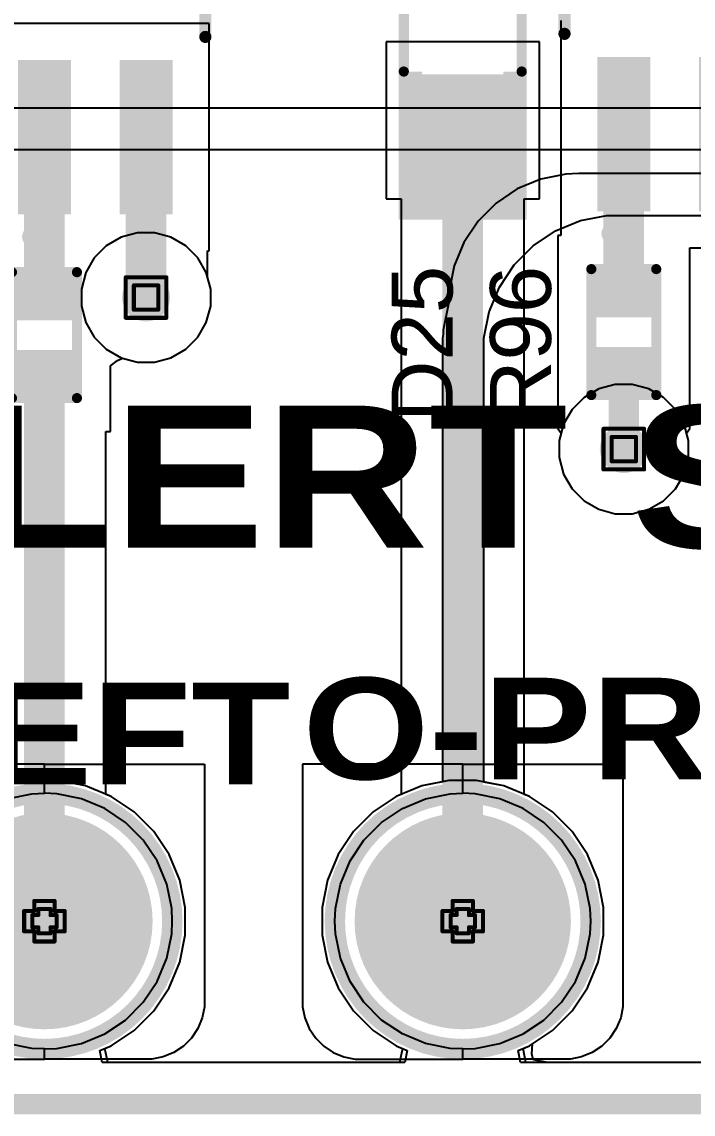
# Model space of a CAD drawing. Header units: inches. Extents: x -5 to 230, y -4 to 159.
# Drawn here: x 17.09 to 25.48, y -3.62 to 10.04 of the extents above; entities that cross this region are included whole.
import ezdxf

# ---------------------------------------------------------------- set-up
doc = ezdxf.new("R2010")
doc.units = ezdxf.units.IN
for name, color, linetype in [('Board Outline', 216, 'Continuous'), ('Bottom Layer', 5, 'Continuous'), ('Bottom Solder', 6, 'Continuous'), ('Drill Drawing', 1, 'Continuous'), ('Layer 1', 16, 'Continuous'), ('Layer 2', 76, 'Continuous'), ('Multi-Layer', 9, 'Continuous'), ('Pad Holes', 156, 'Continuous'), ('Top Layer', 1, 'Continuous'), ('Top Overlay', 2, 'Continuous'), ('Top Paste', 8, 'Continuous'), ('Top Solder', 216, 'Continuous'), ('Via Holes', 16, 'Continuous')]:
    doc.layers.add(name, color=color, linetype=linetype)
doc.styles.add('Arial', font='', dxfattribs={"height": 0.2})
doc.styles.add('Arial Black_Bold', font='', dxfattribs={"height": 0.2})
doc.styles.get('Arial').set_extended_font_data('Arial')
doc.styles.get('Arial Black_Bold').set_extended_font_data('Arial Black', bold=True)

# ---------------------------------------------------------------- blocks, each defined once
blk = doc.blocks.new('0_5___T____P___25')
at = {"layer": 'Bottom Layer'}
h = blk.add_hatch(color=5, dxfattribs=at)
edge = h.paths.add_edge_path()
edge.add_arc((0, 0), 1.25, 0, 360)
at = {"layer": 'Bottom Solder'}
h = blk.add_hatch(color=6, dxfattribs=at)
edge = h.paths.add_edge_path()
edge.add_arc((0, 0), 1.352, 0, 360)
at = {"layer": 'Layer 1'}
h = blk.add_hatch(color=16, dxfattribs=at)
edge = h.paths.add_edge_path()
edge.add_arc((0, 0), 1.25, 0, 360)
at = {"layer": 'Layer 2'}
h = blk.add_hatch(color=76, dxfattribs=at)
edge = h.paths.add_edge_path()
edge.add_arc((0, 0), 1.25, 0, 360)
at = {"layer": 'Multi-Layer'}
h = blk.add_hatch(color=9, dxfattribs=at)
edge = h.paths.add_edge_path()
edge.add_arc((0, 0), 1.25, 0, 360)
at = {"layer": 'Pad Holes'}
h = blk.add_hatch(color=7, dxfattribs=at)
edge = h.paths.add_edge_path()
edge.add_arc((0, 0), 0.75, 0, 360)
at = {"layer": 'Top Layer'}
h = blk.add_hatch(color=1, dxfattribs=at)
edge = h.paths.add_edge_path()
edge.add_arc((0, 0), 1.25, 0, 360)
at = {"layer": 'Top Solder'}
h = blk.add_hatch(color=216, dxfattribs=at)
edge = h.paths.add_edge_path()
edge.add_arc((0, 0), 1.352, 0, 360)
blk = doc.blocks.new('0_5___T____P___34')
at = {"layer": 'Bottom Layer'}
h = blk.add_hatch(color=5, dxfattribs=at)
edge = h.paths.add_edge_path()
edge.add_arc((0, 0), 1.25, 0, 360)
at = {"layer": 'Bottom Solder'}
h = blk.add_hatch(color=6, dxfattribs=at)
edge = h.paths.add_edge_path()
edge.add_arc((0, 0), 1.352, 0, 360)
at = {"layer": 'Layer 1'}
h = blk.add_hatch(color=16, dxfattribs=at)
edge = h.paths.add_edge_path()
edge.add_arc((0, 0), 1.25, 0, 360)
at = {"layer": 'Layer 2'}
h = blk.add_hatch(color=76, dxfattribs=at)
edge = h.paths.add_edge_path()
edge.add_arc((0, 0), 1.25, 0, 360)
at = {"layer": 'Multi-Layer'}
h = blk.add_hatch(color=9, dxfattribs=at)
edge = h.paths.add_edge_path()
edge.add_arc((0, 0), 1.25, 0, 360)
at = {"layer": 'Pad Holes'}
h = blk.add_hatch(color=7, dxfattribs=at)
edge = h.paths.add_edge_path()
edge.add_arc((0, 0), 0.75, 0, 360)
at = {"layer": 'Top Layer'}
h = blk.add_hatch(color=1, dxfattribs=at)
edge = h.paths.add_edge_path()
edge.add_arc((0, 0), 1.25, 0, 360)
at = {"layer": 'Top Solder'}
h = blk.add_hatch(color=216, dxfattribs=at)
edge = h.paths.add_edge_path()
edge.add_arc((0, 0), 1.352, 0, 360)
blk = doc.blocks.new('SOIC_4_175____51')
at = {"layer": 'Top Layer'}
for points in [[(-2.31, 0.915), (-2.31, 0.355), (-4.137, 0.355), (-4.137, 0.915)], [(4.137, 0.915), (4.137, 0.355), (2.31, 0.355), (2.31, 0.915)], [(-2.31, -0.355), (-2.31, -0.915), (-4.137, -0.915), (-4.137, -0.355)], [(4.137, -0.355), (4.137, -0.915), (2.31, -0.915), (2.31, -0.355)]]:
    blk.add_hatch(color=1, dxfattribs=at).paths.add_polyline_path(points)
at = {"layer": 'Top Paste'}
for points in [[(-2.31, 0.915), (-2.31, 0.355), (-4.137, 0.355), (-4.137, 0.915)], [(4.137, 0.915), (4.137, 0.355), (2.31, 0.355), (2.31, 0.915)], [(-2.31, -0.355), (-2.31, -0.915), (-4.137, -0.915), (-4.137, -0.355)], [(4.137, -0.355), (4.137, -0.915), (2.31, -0.915), (2.31, -0.355)]]:
    blk.add_hatch(color=8, dxfattribs=at).paths.add_polyline_path(points)
at = {"layer": 'Top Solder'}
for points in [[(-2.259, 0.966), (-2.259, 0.304), (-4.188, 0.304), (-4.188, 0.966)], [(4.188, 0.966), (4.188, 0.304), (2.259, 0.304), (2.259, 0.966)], [(-2.259, -0.304), (-2.259, -0.966), (-4.188, -0.966), (-4.188, -0.304)], [(4.188, -0.304), (4.188, -0.966), (2.259, -0.966), (2.259, -0.304)]]:
    blk.add_hatch(color=216, dxfattribs=at).paths.add_polyline_path(points)
at = {"layer": 'Top Overlay'}
for points, const_width in [([(-1.971, 1.376), (1.971, 1.376)], 0.152), ([(-4.468, 0.787), (-4.341, 0.66)], 0.254), ([(-4.468, 0.787), (-4.468, 0.533)], 0.254), ([(-4.341, 0.66), (-4.468, 0.533)], 0.254), ([(-1.971, -1.376), (1.971, -1.376)], 0.152)]:
    blk.add_lwpolyline(points, dxfattribs=dict(at, const_width=const_width))
for points, const_width in [([(-2.009, 1.376, 1), (-1.933, 1.376, 1)], 0.0762), ([(1.933, 1.376, 1), (2.009, 1.376, 1)], 0.0762), ([(-4.532, 0.787, 1), (-4.405, 0.787, 1)], 0.127), ([(-4.532, 0.787, 1), (-4.405, 0.787, 1)], 0.127), ([(-4.405, 0.66, 1), (-4.278, 0.66, 1)], 0.127), ([(-4.405, 0.66, 1), (-4.278, 0.66, 1)], 0.127), ([(-4.532, 0.533, 1), (-4.405, 0.533, 1)], 0.127), ([(-4.532, 0.533, 1), (-4.405, 0.533, 1)], 0.127), ([(-2.009, -1.376, 1), (-1.933, -1.376, 1)], 0.0762), ([(1.933, -1.376, 1), (2.009, -1.376, 1)], 0.0762)]:
    blk.add_lwpolyline(points, format="xyb", close=True, dxfattribs=dict(at, const_width=const_width))
blk = doc.blocks.new('SOIC_4_175____66')
at = {"layer": 'Top Layer'}
for points in [[(-2.31, 0.915), (-2.31, 0.355), (-4.137, 0.355), (-4.137, 0.915)], [(4.137, 0.915), (4.137, 0.355), (2.31, 0.355), (2.31, 0.915)], [(-2.31, -0.355), (-2.31, -0.915), (-4.137, -0.915), (-4.137, -0.355)], [(4.137, -0.355), (4.137, -0.915), (2.31, -0.915), (2.31, -0.355)]]:
    blk.add_hatch(color=1, dxfattribs=at).paths.add_polyline_path(points)
at = {"layer": 'Top Paste'}
for points in [[(-2.31, 0.915), (-2.31, 0.355), (-4.137, 0.355), (-4.137, 0.915)], [(4.137, 0.915), (4.137, 0.355), (2.31, 0.355), (2.31, 0.915)], [(-2.31, -0.355), (-2.31, -0.915), (-4.137, -0.915), (-4.137, -0.355)], [(4.137, -0.355), (4.137, -0.915), (2.31, -0.915), (2.31, -0.355)]]:
    blk.add_hatch(color=8, dxfattribs=at).paths.add_polyline_path(points)
at = {"layer": 'Top Solder'}
for points in [[(-2.259, 0.966), (-2.259, 0.304), (-4.188, 0.304), (-4.188, 0.966)], [(4.188, 0.966), (4.188, 0.304), (2.259, 0.304), (2.259, 0.966)], [(-2.259, -0.304), (-2.259, -0.966), (-4.188, -0.966), (-4.188, -0.304)], [(4.188, -0.304), (4.188, -0.966), (2.259, -0.966), (2.259, -0.304)]]:
    blk.add_hatch(color=216, dxfattribs=at).paths.add_polyline_path(points)
at = {"layer": 'Top Overlay'}
for points, const_width in [([(-1.971, 1.376), (1.971, 1.376)], 0.152), ([(-4.468, 0.787), (-4.468, 0.533)], 0.254), ([(-4.468, 0.787), (-4.341, 0.66)], 0.254), ([(-4.341, 0.66), (-4.468, 0.533)], 0.254), ([(-1.971, -1.376), (1.971, -1.376)], 0.152)]:
    blk.add_lwpolyline(points, dxfattribs=dict(at, const_width=const_width))
for points, const_width in [([(-2.009, 1.376, 1), (-1.933, 1.376, 1)], 0.0762), ([(1.933, 1.376, 1), (2.009, 1.376, 1)], 0.0762), ([(-4.532, 0.787, 1), (-4.405, 0.787, 1)], 0.127), ([(-4.532, 0.787, 1), (-4.405, 0.787, 1)], 0.127), ([(-4.405, 0.66, 1), (-4.278, 0.66, 1)], 0.127), ([(-4.405, 0.66, 1), (-4.278, 0.66, 1)], 0.127), ([(-4.532, 0.533, 1), (-4.405, 0.533, 1)], 0.127), ([(-4.532, 0.533, 1), (-4.405, 0.533, 1)], 0.127), ([(-2.009, -1.376, 1), (-1.933, -1.376, 1)], 0.0762), ([(1.933, -1.376, 1), (2.009, -1.376, 1)], 0.0762)]:
    blk.add_lwpolyline(points, format="xyb", close=True, dxfattribs=dict(at, const_width=const_width))
blk = doc.blocks.new('R___0402_84')
at = {"layer": 'Top Layer'}
for points in [[(-0.699, -0.318), (-0.699, 0.318), (-0.241, 0.318), (-0.241, -0.318)], [(0.241, -0.318), (0.241, 0.318), (0.699, 0.318), (0.699, -0.318)]]:
    blk.add_hatch(color=1, dxfattribs=at).paths.add_polyline_path(points)
at = {"layer": 'Top Paste'}
for points in [[(-0.699, -0.318), (-0.699, 0.318), (-0.241, 0.318), (-0.241, -0.318)], [(0.241, -0.318), (0.241, 0.318), (0.699, 0.318), (0.699, -0.318)]]:
    blk.add_hatch(color=8, dxfattribs=at).paths.add_polyline_path(points)
at = {"layer": 'Top Solder'}
for points in [[(-0.754, -0.373), (-0.754, 0.373), (-0.186, 0.373), (-0.186, -0.373)], [(0.186, -0.373), (0.186, 0.373), (0.754, 0.373), (0.754, -0.373)]]:
    blk.add_hatch(color=216, dxfattribs=at).paths.add_polyline_path(points)
at = {"layer": 'Top Overlay'}
for points, const_width in [([(-0.787, 0.406), (0.787, 0.406)], 0.127), ([(-0.787, 0.406), (-0.787, -0.406)], 0.127), ([(0.787, 0.406), (0.787, -0.406)], 0.127), ([(-0.787, -0.406), (0.787, -0.406)], 0.127), ([(-0.813, -0.432), (0.813, -0.432)], 0.00323)]:
    blk.add_lwpolyline(points, dxfattribs=dict(at, const_width=const_width))
for points, const_width in [([(-0.819, 0.406, 1), (-0.756, 0.406, 1)], 0.0635), ([(-0.819, 0.406, 1), (-0.756, 0.406, 1)], 0.0635), ([(0.756, 0.406, 1), (0.819, 0.406, 1)], 0.0635), ([(0.756, 0.406, 1), (0.819, 0.406, 1)], 0.0635), ([(-0.819, -0.406, 1), (-0.756, -0.406, 1)], 0.0635), ([(-0.819, -0.406, 1), (-0.756, -0.406, 1)], 0.0635), ([(0.756, -0.406, 1), (0.819, -0.406, 1)], 0.0635), ([(0.756, -0.406, 1), (0.819, -0.406, 1)], 0.0635), ([(-0.814, -0.432, 1), (-0.812, -0.432, 1)], 0.00161), ([(0.812, -0.432, 1), (0.814, -0.432, 1)], 0.00161)]:
    blk.add_lwpolyline(points, format="xyb", close=True, dxfattribs=dict(at, const_width=const_width))
blk = doc.blocks.new('R___0402_115')
at = {"layer": 'Top Layer'}
for points in [[(-0.699, -0.318), (-0.699, 0.318), (-0.241, 0.318), (-0.241, -0.318)], [(0.241, -0.318), (0.241, 0.318), (0.699, 0.318), (0.699, -0.318)]]:
    blk.add_hatch(color=1, dxfattribs=at).paths.add_polyline_path(points)
at = {"layer": 'Top Paste'}
for points in [[(-0.699, -0.318), (-0.699, 0.318), (-0.241, 0.318), (-0.241, -0.318)], [(0.241, -0.318), (0.241, 0.318), (0.699, 0.318), (0.699, -0.318)]]:
    blk.add_hatch(color=8, dxfattribs=at).paths.add_polyline_path(points)
at = {"layer": 'Top Solder'}
for points in [[(-0.754, -0.373), (-0.754, 0.373), (-0.186, 0.373), (-0.186, -0.373)], [(0.186, -0.373), (0.186, 0.373), (0.754, 0.373), (0.754, -0.373)]]:
    blk.add_hatch(color=216, dxfattribs=at).paths.add_polyline_path(points)
at = {"layer": 'Top Overlay'}
for points, const_width in [([(-0.787, 0.406), (0.787, 0.406)], 0.127), ([(-0.787, 0.406), (-0.787, -0.406)], 0.127), ([(0.787, 0.406), (0.787, -0.406)], 0.127), ([(-0.787, -0.406), (0.787, -0.406)], 0.127), ([(-0.813, -0.432), (0.813, -0.432)], 0.00323)]:
    blk.add_lwpolyline(points, dxfattribs=dict(at, const_width=const_width))
for points, const_width in [([(-0.819, 0.406, 1), (-0.756, 0.406, 1)], 0.0635), ([(-0.819, 0.406, 1), (-0.756, 0.406, 1)], 0.0635), ([(0.756, 0.406, 1), (0.819, 0.406, 1)], 0.0635), ([(0.756, 0.406, 1), (0.819, 0.406, 1)], 0.0635), ([(-0.819, -0.406, 1), (-0.756, -0.406, 1)], 0.0635), ([(-0.819, -0.406, 1), (-0.756, -0.406, 1)], 0.0635), ([(0.756, -0.406, 1), (0.819, -0.406, 1)], 0.0635), ([(0.756, -0.406, 1), (0.819, -0.406, 1)], 0.0635), ([(-0.814, -0.432, 1), (-0.812, -0.432, 1)], 0.00161), ([(0.812, -0.432, 1), (0.814, -0.432, 1)], 0.00161)]:
    blk.add_lwpolyline(points, format="xyb", close=True, dxfattribs=dict(at, const_width=const_width))
blk = doc.blocks.new('SOD_123_196')
at = {"layer": 'Top Layer'}
for points in [[(-1.1, 0.45), (-1.1, -0.45), (-2.05, -0.45), (-2.05, 0.45)], [(2.05, 0.45), (2.05, -0.45), (1.1, -0.45), (1.1, 0.45)]]:
    blk.add_hatch(color=1, dxfattribs=at).paths.add_polyline_path(points)
at = {"layer": 'Top Overlay'}
for points in [[(0.965, 0.508), (2.819, 0.508), (2.819, 0.8), (0.965, 0.8)], [(2.12, -0.787), (2.819, -0.787), (2.819, 0.788), (2.12, 0.788)], [(0.965, -0.8), (2.819, -0.8), (2.819, -0.508), (0.965, -0.508)]]:
    blk.add_hatch(color=2, dxfattribs=at).paths.add_polyline_path(points)
at = {"layer": 'Top Paste'}
for points in [[(-1.1, 0.45), (-1.1, -0.45), (-2.05, -0.45), (-2.05, 0.45)], [(2.05, 0.45), (2.05, -0.45), (1.1, -0.45), (1.1, 0.45)]]:
    blk.add_hatch(color=8, dxfattribs=at).paths.add_polyline_path(points)
at = {"layer": 'Top Solder'}
for points in [[(-0.998, 0.552), (-0.998, -0.552), (-2.152, -0.552), (-2.152, 0.552)], [(2.152, 0.552), (2.152, -0.552), (0.998, -0.552), (0.998, 0.552)]]:
    blk.add_hatch(color=216, dxfattribs=at).paths.add_polyline_path(points)
at = {"layer": 'Top Overlay', "const_width": 0.127}
for points in [[(0.965, 0.737), (-1.372, 0.737)], [(-1.372, 0.584), (-1.372, 0.737)], [(-1.372, -0.737), (-1.372, -0.584)], [(0.965, -0.737), (-1.372, -0.737)]]:
    blk.add_lwpolyline(points, dxfattribs=at)
at = {"layer": 'Top Overlay', "const_width": 0.0635}
for points in [[(-1.403, 0.737, 1), (-1.34, 0.737, 1)], [(-1.403, 0.737, 1), (-1.34, 0.737, 1)], [(0.933, 0.737, 1), (0.997, 0.737, 1)], [(-1.403, 0.584, 1), (-1.34, 0.584, 1)], [(-1.403, -0.584, 1), (-1.34, -0.584, 1)], [(-1.403, -0.737, 1), (-1.34, -0.737, 1)], [(-1.403, -0.737, 1), (-1.34, -0.737, 1)], [(0.933, -0.737, 1), (0.997, -0.737, 1)]]:
    blk.add_lwpolyline(points, format="xyb", close=True, dxfattribs=at)

msp = doc.modelspace()

# ---------------------------------------------------------------- hatches: boundary and pattern name
at = {"layer": 'Bottom Layer'}
h = msp.add_hatch(color=5, dxfattribs=at)
edge = h.paths.add_edge_path()
edge.add_arc((18.638, 6.593), 0.3, 0, 360)
h = msp.add_hatch(color=5, dxfattribs=at)
edge = h.paths.add_edge_path()
edge.add_arc((24.609, 4.698), 0.3, 0, 360)
at = {"layer": 'Layer 1'}
h = msp.add_hatch(color=16, dxfattribs=at)
edge = h.paths.add_edge_path()
edge.add_arc((18.638, 6.593), 0.3, 0, 360)
h = msp.add_hatch(color=16, dxfattribs=at)
edge = h.paths.add_edge_path()
edge.add_arc((24.609, 4.698), 0.3, 0, 360)
at = {"layer": 'Layer 2'}
h = msp.add_hatch(color=76, dxfattribs=at)
edge = h.paths.add_edge_path()
edge.add_arc((18.638, 6.593), 0.3, 0, 360)
h = msp.add_hatch(color=76, dxfattribs=at)
edge = h.paths.add_edge_path()
edge.add_arc((24.609, 4.698), 0.3, 0, 360)
at = {"layer": 'Top Layer'}
h = msp.add_hatch(color=1, dxfattribs=at)
edge = h.paths.add_edge_path()
edge.add_arc((18.638, 6.593), 0.3, 0, 360)
h = msp.add_hatch(color=1, dxfattribs=at)
edge = h.paths.add_edge_path()
edge.add_arc((24.609, 4.698), 0.3, 0, 360)
at = {"layer": 'Via Holes'}
h = msp.add_hatch(color=7, dxfattribs=at)
edge = h.paths.add_edge_path()
edge.add_arc((18.638, 6.593), 0.15, 0, 360)
h = msp.add_hatch(color=7, dxfattribs=at)
edge = h.paths.add_edge_path()
edge.add_arc((24.609, 4.698), 0.15, 0, 360)

# ---------------------------------------------------------------- linework, layer by layer
at = {"layer": 'Board Outline', "const_width": 0.254}
msp.add_lwpolyline([(-0.452, -3.491), (93.452, -3.491)], dxfattribs=at)
at = {"layer": 'Bottom Layer'}
for p, q in [((18.531, 7.401), (18.326, 7.346)), ((18.744, 7.401), (18.531, 7.401)), ((18.949, 7.346), (18.744, 7.401)), ((18.141, 7.24), (17.991, 7.089)), ((18.326, 7.346), (18.141, 7.24)), ((19.134, 7.24), (18.949, 7.346)), ((19.284, 7.089), (19.134, 7.24)), ((17.991, 7.089), (17.885, 6.905)), ((19.39, 6.905), (19.284, 7.089)), ((17.885, 6.905), (17.83, 6.699)), ((19.446, 6.699), (19.39, 6.905)), ((17.83, 6.699), (17.83, 6.487)), ((19.446, 6.487), (19.446, 6.699)), ((17.83, 6.487), (17.885, 6.281)), ((19.39, 6.281), (19.446, 6.487)), ((17.885, 6.281), (17.991, 6.097)), ((19.284, 6.097), (19.39, 6.281)), ((17.991, 6.097), (18.141, 5.946)), ((19.134, 5.946), (19.284, 6.097)), ((18.141, 5.946), (18.326, 5.84)), ((18.949, 5.84), (19.134, 5.946)), ((18.326, 5.84), (18.531, 5.785)), ((18.531, 5.785), (18.744, 5.785)), ((18.744, 5.785), (18.949, 5.84)), ((24.503, 5.506), (24.297, 5.451)), ((24.715, 5.506), (24.503, 5.506)), ((24.921, 5.451), (24.715, 5.506)), ((24.113, 5.345), (23.963, 5.194)), ((24.297, 5.451), (24.113, 5.345)), ((25.105, 5.345), (24.921, 5.451)), ((25.256, 5.194), (25.105, 5.345)), ((23.963, 5.194), (23.856, 5.01)), ((25.362, 5.01), (25.256, 5.194)), ((23.856, 5.01), (23.801, 4.804)), ((25.417, 4.804), (25.362, 5.01)), ((23.801, 4.804), (23.801, 4.592)), ((25.417, 4.592), (25.417, 4.804)), ((23.801, 4.592), (23.856, 4.386)), ((25.362, 4.386), (25.417, 4.592)), ((23.856, 4.386), (23.963, 4.202)), ((25.256, 4.202), (25.362, 4.386)), ((23.963, 4.202), (24.113, 4.051)), ((25.105, 4.051), (25.256, 4.202)), ((24.113, 4.051), (24.297, 3.945)), ((24.921, 3.945), (25.105, 4.051)), ((24.297, 3.945), (24.503, 3.89)), ((24.503, 3.89), (24.715, 3.89)), ((24.715, 3.89), (24.921, 3.945)), ((17.194, 0.553), (16.855, 0.486)), ((17.541, 0.553), (17.194, 0.553)), ((17.88, 0.486), (17.541, 0.553)), ((22.423, 0.553), (22.084, 0.486)), ((22.77, 0.553), (22.423, 0.553)), ((23.109, 0.486), (22.77, 0.553)), ((18.2, 0.353), (17.88, 0.486)), ((22.084, 0.486), (21.764, 0.353)), ((23.429, 0.353), (23.109, 0.486)), ((18.488, 0.161), (18.2, 0.353)), ((21.764, 0.353), (21.476, 0.161)), ((23.717, 0.161), (23.429, 0.353)), ((18.733, -0.084), (18.488, 0.161)), ((21.476, 0.161), (21.231, -0.084)), ((23.962, -0.084), (23.717, 0.161)), ((18.925, -0.372), (18.733, -0.084)), ((21.231, -0.084), (21.038, -0.372)), ((24.154, -0.372), (23.962, -0.084)), ((19.058, -0.692), (18.925, -0.372)), ((21.038, -0.372), (20.906, -0.692)), ((24.287, -0.692), (24.154, -0.372)), ((19.126, -1.032), (19.058, -0.692)), ((20.906, -0.692), (20.838, -1.032)), ((24.354, -1.032), (24.287, -0.692)), ((19.126, -1.378), (19.126, -1.032)), ((20.838, -1.032), (20.838, -1.378)), ((24.354, -1.378), (24.354, -1.032)), ((19.058, -1.718), (19.126, -1.378)), ((20.838, -1.378), (20.906, -1.718)), ((24.287, -1.718), (24.354, -1.378)), ((18.925, -2.038), (19.058, -1.718)), ((20.906, -1.718), (21.038, -2.038)), ((24.154, -2.038), (24.287, -1.718)), ((18.733, -2.325), (18.925, -2.038)), ((21.038, -2.038), (21.231, -2.325)), ((23.962, -2.325), (24.154, -2.038)), ((18.488, -2.57), (18.733, -2.325)), ((21.231, -2.325), (21.476, -2.57)), ((23.717, -2.57), (23.962, -2.325)), ((18.2, -2.763), (18.488, -2.57)), ((21.476, -2.57), (21.764, -2.763)), ((23.429, -2.763), (23.717, -2.57)), ((18.122, -2.795), (18.2, -2.763)), ((18.158, -2.973), (18.122, -2.795)), ((21.764, -2.763), (21.842, -2.795)), ((21.842, -2.795), (21.806, -2.973)), ((23.351, -2.795), (23.429, -2.763)), ((23.386, -2.973), (23.351, -2.795)), ((21.806, -2.973), (18.158, -2.973)), ((27.07, -2.973), (23.386, -2.973))]:
    msp.add_line(p, q, dxfattribs=at)
at = {"layer": 'Drill Drawing', "const_width": 0.0508}
for points in [[(18.384, 6.847), (18.892, 6.847)], [(18.384, 6.339), (18.384, 6.847)], [(18.892, 6.339), (18.892, 6.847)], [(18.485, 6.745), (18.79, 6.745)], [(18.485, 6.441), (18.485, 6.745)], [(18.79, 6.441), (18.79, 6.745)], [(18.485, 6.441), (18.79, 6.441)], [(18.384, 6.339), (18.892, 6.339)], [(24.355, 4.952), (24.863, 4.952)], [(24.355, 4.444), (24.355, 4.952)], [(24.863, 4.444), (24.863, 4.952)], [(24.457, 4.85), (24.762, 4.85)], [(24.457, 4.546), (24.457, 4.85)], [(24.762, 4.546), (24.762, 4.85)], [(24.457, 4.546), (24.762, 4.546)], [(24.355, 4.444), (24.863, 4.444)], [(17.241, -1.078), (17.241, -0.951)], [(17.241, -0.951), (17.495, -0.951)], [(17.495, -1.078), (17.495, -0.951)], [(22.469, -1.078), (22.469, -0.951)], [(22.469, -0.951), (22.723, -0.951)], [(22.723, -1.078), (22.723, -0.951)], [(17.114, -1.332), (17.114, -1.078)], [(17.114, -1.078), (17.241, -1.078)], [(17.291, -1.129), (17.291, -1.052)], [(17.291, -1.052), (17.444, -1.052)], [(17.444, -1.129), (17.444, -1.052)], [(17.495, -1.078), (17.622, -1.078)], [(17.622, -1.332), (17.622, -1.078)], [(22.342, -1.332), (22.342, -1.078)], [(22.342, -1.078), (22.469, -1.078)], [(22.52, -1.129), (22.52, -1.052)], [(22.52, -1.052), (22.673, -1.052)], [(22.673, -1.129), (22.673, -1.052)], [(22.723, -1.078), (22.85, -1.078)], [(22.85, -1.332), (22.85, -1.078)], [(17.215, -1.281), (17.215, -1.129)], [(17.215, -1.129), (17.291, -1.129)], [(17.444, -1.129), (17.52, -1.129)], [(17.52, -1.281), (17.52, -1.129)], [(22.444, -1.281), (22.444, -1.129)], [(22.444, -1.129), (22.52, -1.129)], [(22.673, -1.129), (22.749, -1.129)], [(22.749, -1.281), (22.749, -1.129)], [(17.114, -1.332), (17.241, -1.332)], [(17.215, -1.281), (17.291, -1.281)], [(17.241, -1.459), (17.241, -1.332)], [(17.291, -1.357), (17.291, -1.281)], [(17.291, -1.357), (17.444, -1.357)], [(17.444, -1.281), (17.52, -1.281)], [(17.444, -1.357), (17.444, -1.281)], [(17.495, -1.332), (17.622, -1.332)], [(17.495, -1.459), (17.495, -1.332)], [(22.342, -1.332), (22.469, -1.332)], [(22.444, -1.281), (22.52, -1.281)], [(22.469, -1.459), (22.469, -1.332)], [(22.52, -1.357), (22.52, -1.281)], [(22.52, -1.357), (22.673, -1.357)], [(22.673, -1.281), (22.749, -1.281)], [(22.673, -1.357), (22.673, -1.281)], [(22.723, -1.332), (22.85, -1.332)], [(22.723, -1.459), (22.723, -1.332)], [(17.241, -1.459), (17.495, -1.459)], [(22.469, -1.459), (22.723, -1.459)]]:
    msp.add_lwpolyline(points, dxfattribs=at)
at = {"layer": 'Drill Drawing', "const_width": 0.0254}
for points in [[(18.371, 6.847, 1), (18.396, 6.847, 1)], [(18.371, 6.847, 1), (18.396, 6.847, 1)], [(18.879, 6.847, 1), (18.904, 6.847, 1)], [(18.879, 6.847, 1), (18.904, 6.847, 1)], [(18.472, 6.745, 1), (18.498, 6.745, 1)], [(18.472, 6.745, 1), (18.498, 6.745, 1)], [(18.777, 6.745, 1), (18.803, 6.745, 1)], [(18.777, 6.745, 1), (18.803, 6.745, 1)], [(18.472, 6.441, 1), (18.498, 6.441, 1)], [(18.472, 6.441, 1), (18.498, 6.441, 1)], [(18.777, 6.441, 1), (18.803, 6.441, 1)], [(18.777, 6.441, 1), (18.803, 6.441, 1)], [(18.371, 6.339, 1), (18.396, 6.339, 1)], [(18.371, 6.339, 1), (18.396, 6.339, 1)], [(18.879, 6.339, 1), (18.904, 6.339, 1)], [(18.879, 6.339, 1), (18.904, 6.339, 1)], [(24.342, 4.952, 1), (24.368, 4.952, 1)], [(24.342, 4.952, 1), (24.368, 4.952, 1)], [(24.85, 4.952, 1), (24.876, 4.952, 1)], [(24.85, 4.952, 1), (24.876, 4.952, 1)], [(24.444, 4.85, 1), (24.469, 4.85, 1)], [(24.444, 4.85, 1), (24.469, 4.85, 1)], [(24.749, 4.85, 1), (24.774, 4.85, 1)], [(24.749, 4.85, 1), (24.774, 4.85, 1)], [(24.444, 4.546, 1), (24.469, 4.546, 1)], [(24.444, 4.546, 1), (24.469, 4.546, 1)], [(24.749, 4.546, 1), (24.774, 4.546, 1)], [(24.749, 4.546, 1), (24.774, 4.546, 1)], [(24.342, 4.444, 1), (24.368, 4.444, 1)], [(24.342, 4.444, 1), (24.368, 4.444, 1)], [(24.85, 4.444, 1), (24.876, 4.444, 1)], [(24.85, 4.444, 1), (24.876, 4.444, 1)], [(17.228, -0.951, 1), (17.253, -0.951, 1)], [(17.228, -0.951, 1), (17.253, -0.951, 1)], [(17.482, -0.951, 1), (17.507, -0.951, 1)], [(17.482, -0.951, 1), (17.507, -0.951, 1)], [(22.457, -0.951, 1), (22.482, -0.951, 1)], [(22.457, -0.951, 1), (22.482, -0.951, 1)], [(22.711, -0.951, 1), (22.736, -0.951, 1)], [(22.711, -0.951, 1), (22.736, -0.951, 1)], [(17.101, -1.078, 1), (17.126, -1.078, 1)], [(17.101, -1.078, 1), (17.126, -1.078, 1)], [(17.228, -1.078, 1), (17.253, -1.078, 1)], [(17.228, -1.078, 1), (17.253, -1.078, 1)], [(17.279, -1.052, 1), (17.304, -1.052, 1)], [(17.279, -1.052, 1), (17.304, -1.052, 1)], [(17.431, -1.052, 1), (17.456, -1.052, 1)], [(17.431, -1.052, 1), (17.456, -1.052, 1)], [(17.482, -1.078, 1), (17.507, -1.078, 1)], [(17.482, -1.078, 1), (17.507, -1.078, 1)], [(17.609, -1.078, 1), (17.634, -1.078, 1)], [(17.609, -1.078, 1), (17.634, -1.078, 1)], [(22.33, -1.078, 1), (22.355, -1.078, 1)], [(22.33, -1.078, 1), (22.355, -1.078, 1)], [(22.457, -1.078, 1), (22.482, -1.078, 1)], [(22.457, -1.078, 1), (22.482, -1.078, 1)], [(22.508, -1.052, 1), (22.533, -1.052, 1)], [(22.508, -1.052, 1), (22.533, -1.052, 1)], [(22.66, -1.052, 1), (22.685, -1.052, 1)], [(22.66, -1.052, 1), (22.685, -1.052, 1)], [(22.711, -1.078, 1), (22.736, -1.078, 1)], [(22.711, -1.078, 1), (22.736, -1.078, 1)], [(22.838, -1.078, 1), (22.863, -1.078, 1)], [(22.838, -1.078, 1), (22.863, -1.078, 1)], [(17.202, -1.129, 1), (17.228, -1.129, 1)], [(17.202, -1.129, 1), (17.228, -1.129, 1)], [(17.279, -1.129, 1), (17.304, -1.129, 1)], [(17.279, -1.129, 1), (17.304, -1.129, 1)], [(17.431, -1.129, 1), (17.456, -1.129, 1)], [(17.431, -1.129, 1), (17.456, -1.129, 1)], [(17.507, -1.129, 1), (17.533, -1.129, 1)], [(17.507, -1.129, 1), (17.533, -1.129, 1)], [(22.431, -1.129, 1), (22.457, -1.129, 1)], [(22.431, -1.129, 1), (22.457, -1.129, 1)], [(22.508, -1.129, 1), (22.533, -1.129, 1)], [(22.508, -1.129, 1), (22.533, -1.129, 1)], [(22.66, -1.129, 1), (22.685, -1.129, 1)], [(22.66, -1.129, 1), (22.685, -1.129, 1)], [(22.736, -1.129, 1), (22.762, -1.129, 1)], [(22.736, -1.129, 1), (22.762, -1.129, 1)], [(17.101, -1.332, 1), (17.126, -1.332, 1)], [(17.101, -1.332, 1), (17.126, -1.332, 1)], [(17.202, -1.281, 1), (17.228, -1.281, 1)], [(17.202, -1.281, 1), (17.228, -1.281, 1)], [(17.228, -1.332, 1), (17.253, -1.332, 1)], [(17.228, -1.332, 1), (17.253, -1.332, 1)], [(17.279, -1.281, 1), (17.304, -1.281, 1)], [(17.279, -1.281, 1), (17.304, -1.281, 1)], [(17.279, -1.357, 1), (17.304, -1.357, 1)], [(17.279, -1.357, 1), (17.304, -1.357, 1)], [(17.431, -1.281, 1), (17.456, -1.281, 1)], [(17.431, -1.281, 1), (17.456, -1.281, 1)], [(17.431, -1.357, 1), (17.456, -1.357, 1)], [(17.431, -1.357, 1), (17.456, -1.357, 1)], [(17.482, -1.332, 1), (17.507, -1.332, 1)], [(17.482, -1.332, 1), (17.507, -1.332, 1)], [(17.507, -1.281, 1), (17.533, -1.281, 1)], [(17.507, -1.281, 1), (17.533, -1.281, 1)], [(17.609, -1.332, 1), (17.634, -1.332, 1)], [(17.609, -1.332, 1), (17.634, -1.332, 1)], [(22.33, -1.332, 1), (22.355, -1.332, 1)], [(22.33, -1.332, 1), (22.355, -1.332, 1)], [(22.431, -1.281, 1), (22.457, -1.281, 1)], [(22.431, -1.281, 1), (22.457, -1.281, 1)], [(22.457, -1.332, 1), (22.482, -1.332, 1)], [(22.457, -1.332, 1), (22.482, -1.332, 1)], [(22.508, -1.281, 1), (22.533, -1.281, 1)], [(22.508, -1.281, 1), (22.533, -1.281, 1)], [(22.508, -1.357, 1), (22.533, -1.357, 1)], [(22.508, -1.357, 1), (22.533, -1.357, 1)], [(22.66, -1.281, 1), (22.685, -1.281, 1)], [(22.66, -1.281, 1), (22.685, -1.281, 1)], [(22.66, -1.357, 1), (22.685, -1.357, 1)], [(22.66, -1.357, 1), (22.685, -1.357, 1)], [(22.711, -1.332, 1), (22.736, -1.332, 1)], [(22.711, -1.332, 1), (22.736, -1.332, 1)], [(22.736, -1.281, 1), (22.762, -1.281, 1)], [(22.736, -1.281, 1), (22.762, -1.281, 1)], [(22.838, -1.332, 1), (22.863, -1.332, 1)], [(22.838, -1.332, 1), (22.863, -1.332, 1)], [(17.228, -1.459, 1), (17.253, -1.459, 1)], [(17.228, -1.459, 1), (17.253, -1.459, 1)], [(17.482, -1.459, 1), (17.507, -1.459, 1)], [(17.482, -1.459, 1), (17.507, -1.459, 1)], [(22.457, -1.459, 1), (22.482, -1.459, 1)], [(22.457, -1.459, 1), (22.482, -1.459, 1)], [(22.711, -1.459, 1), (22.736, -1.459, 1)], [(22.711, -1.459, 1), (22.736, -1.459, 1)]]:
    msp.add_lwpolyline(points, format="xyb", close=True, dxfattribs=at)
at = {"layer": 'Layer 1'}
for p, q in [((69.692, 8.962), (-2.982, 8.962)), ((-2.982, 8.444), (69.704, 8.444)), ((24.503, 5.506), (24.297, 5.451)), ((24.715, 5.506), (24.503, 5.506)), ((24.921, 5.451), (24.715, 5.506)), ((24.113, 5.345), (23.963, 5.194)), ((24.297, 5.451), (24.113, 5.345)), ((25.105, 5.345), (24.921, 5.451)), ((25.256, 5.194), (25.105, 5.345)), ((23.963, 5.194), (23.856, 5.01)), ((25.362, 5.01), (25.256, 5.194)), ((23.856, 5.01), (23.801, 4.804)), ((25.417, 4.804), (25.362, 5.01)), ((23.801, 4.804), (23.801, 4.592)), ((25.417, 4.592), (25.417, 4.804)), ((23.801, 4.592), (23.856, 4.386)), ((25.362, 4.386), (25.417, 4.592)), ((23.856, 4.386), (23.963, 4.202)), ((25.256, 4.202), (25.362, 4.386)), ((23.963, 4.202), (24.113, 4.051)), ((25.105, 4.051), (25.256, 4.202)), ((24.113, 4.051), (24.297, 3.945)), ((24.921, 3.945), (25.105, 4.051)), ((24.297, 3.945), (24.503, 3.89)), ((24.503, 3.89), (24.715, 3.89)), ((24.715, 3.89), (24.921, 3.945)), ((17.194, 0.553), (16.855, 0.486)), ((17.541, 0.553), (17.194, 0.553)), ((17.88, 0.486), (17.541, 0.553)), ((22.423, 0.553), (22.084, 0.486)), ((22.77, 0.553), (22.423, 0.553)), ((23.109, 0.486), (22.77, 0.553)), ((18.2, 0.353), (17.88, 0.486)), ((22.084, 0.486), (21.764, 0.353)), ((23.429, 0.353), (23.109, 0.486)), ((18.488, 0.161), (18.2, 0.353)), ((21.764, 0.353), (21.476, 0.161)), ((23.717, 0.161), (23.429, 0.353)), ((18.733, -0.084), (18.488, 0.161)), ((21.476, 0.161), (21.231, -0.084)), ((23.962, -0.084), (23.717, 0.161)), ((18.925, -0.372), (18.733, -0.084)), ((21.231, -0.084), (21.038, -0.372)), ((24.154, -0.372), (23.962, -0.084)), ((19.058, -0.692), (18.925, -0.372)), ((21.038, -0.372), (20.906, -0.692)), ((24.287, -0.692), (24.154, -0.372)), ((19.126, -1.032), (19.058, -0.692)), ((20.906, -0.692), (20.838, -1.032)), ((24.354, -1.032), (24.287, -0.692)), ((19.126, -1.378), (19.126, -1.032)), ((20.838, -1.032), (20.838, -1.378)), ((24.354, -1.378), (24.354, -1.032)), ((19.058, -1.718), (19.126, -1.378)), ((20.838, -1.378), (20.906, -1.718)), ((24.287, -1.718), (24.354, -1.378)), ((18.925, -2.038), (19.058, -1.718)), ((20.906, -1.718), (21.038, -2.038)), ((24.154, -2.038), (24.287, -1.718)), ((18.733, -2.325), (18.925, -2.038)), ((21.038, -2.038), (21.231, -2.325)), ((23.962, -2.325), (24.154, -2.038)), ((18.488, -2.57), (18.733, -2.325)), ((21.231, -2.325), (21.476, -2.57)), ((23.717, -2.57), (23.962, -2.325)), ((18.2, -2.763), (18.488, -2.57)), ((21.476, -2.57), (21.764, -2.763)), ((23.429, -2.763), (23.717, -2.57)), ((18.122, -2.795), (18.2, -2.763)), ((18.158, -2.973), (18.122, -2.795)), ((21.764, -2.763), (21.842, -2.795)), ((21.842, -2.795), (21.806, -2.973)), ((23.351, -2.795), (23.429, -2.763)), ((23.386, -2.973), (23.351, -2.795)), ((21.806, -2.973), (18.158, -2.973)), ((27.07, -2.973), (23.386, -2.973))]:
    msp.add_line(p, q, dxfattribs=at)
at = {"layer": 'Layer 2'}
for p, q in [((23.573, 8.073), (23.278, 7.951)), ((23.886, 8.135), (23.573, 8.073)), ((24.046, 8.143), (23.886, 8.135)), ((74.726, 8.143), (24.046, 8.143)), ((23.278, 7.951), (23.013, 7.774)), ((23.013, 7.774), (22.787, 7.548)), ((22.787, 7.548), (22.61, 7.282)), ((23.756, 7.426), (24.066, 7.555)), ((24.066, 7.555), (24.395, 7.62)), ((24.395, 7.62), (24.563, 7.62)), ((24.563, 7.62), (75.057, 7.62)), ((18.531, 7.401), (18.326, 7.346)), ((18.744, 7.401), (18.531, 7.401)), ((18.949, 7.346), (18.744, 7.401)), ((23.477, 7.24), (23.756, 7.426)), ((18.141, 7.24), (17.991, 7.089)), ((18.326, 7.346), (18.141, 7.24)), ((19.134, 7.24), (18.949, 7.346)), ((19.284, 7.089), (19.134, 7.24)), ((22.61, 7.282), (22.488, 6.988)), ((23.24, 7.003), (23.477, 7.24)), ((17.991, 7.089), (17.885, 6.905)), ((19.39, 6.905), (19.284, 7.089)), ((22.488, 6.988), (22.425, 6.674)), ((23.054, 6.724), (23.24, 7.003)), ((17.885, 6.905), (17.83, 6.699)), ((19.446, 6.699), (19.39, 6.905)), ((17.83, 6.699), (17.83, 6.487)), ((19.446, 6.487), (19.446, 6.699)), ((22.925, 6.414), (23.054, 6.724)), ((22.425, 6.674), (22.417, 6.515)), ((17.83, 6.487), (17.885, 6.281)), ((19.39, 6.281), (19.446, 6.487)), ((22.417, 6.515), (22.352, 6.186)), ((22.417, 6.515), (22.417, 6.515)), ((22.86, 6.085), (22.925, 6.414)), ((17.885, 6.281), (17.991, 6.097)), ((19.284, 6.097), (19.39, 6.281)), ((22.352, 6.186), (22.352, 6.135)), ((17.991, 6.097), (18.141, 5.946)), ((19.134, 5.946), (19.284, 6.097)), ((22.352, 6.135), (22.342, 6.085)), ((22.342, 6.085), (22.342, 5.917)), ((22.86, 5.917), (22.86, 6.085)), ((18.141, 5.946), (18.326, 5.84)), ((18.949, 5.84), (19.134, 5.946)), ((22.342, 5.917), (22.342, 5.917)), ((22.342, 5.917), (22.342, 5.75)), ((22.86, 5.75), (22.86, 5.917)), ((22.86, 5.917), (22.86, 5.917)), ((22.86, 5.917), (22.86, 5.917)), ((18.326, 5.84), (18.531, 5.785)), ((18.531, 5.785), (18.744, 5.785)), ((18.744, 5.785), (18.949, 5.84)), ((22.342, 5.75), (22.342, 0.537)), ((22.86, 0.535), (22.86, 5.75)), ((17.194, 0.553), (16.855, 0.486)), ((17.541, 0.553), (17.194, 0.553)), ((17.88, 0.486), (17.541, 0.553)), ((18.2, 0.353), (17.88, 0.486)), ((22.084, 0.486), (21.764, 0.353)), ((22.342, 0.537), (22.084, 0.486)), ((23.109, 0.486), (22.86, 0.535)), ((23.429, 0.353), (23.109, 0.486)), ((18.488, 0.161), (18.2, 0.353)), ((21.764, 0.353), (21.476, 0.161)), ((23.717, 0.161), (23.429, 0.353)), ((18.733, -0.084), (18.488, 0.161)), ((21.476, 0.161), (21.231, -0.084)), ((23.962, -0.084), (23.717, 0.161)), ((18.925, -0.372), (18.733, -0.084)), ((21.231, -0.084), (21.038, -0.372)), ((24.154, -0.372), (23.962, -0.084)), ((19.058, -0.692), (18.925, -0.372)), ((21.038, -0.372), (20.906, -0.692)), ((24.287, -0.692), (24.154, -0.372)), ((19.126, -1.032), (19.058, -0.692)), ((20.906, -0.692), (20.838, -1.032)), ((24.354, -1.032), (24.287, -0.692)), ((19.126, -1.378), (19.126, -1.032)), ((20.838, -1.032), (20.838, -1.378)), ((24.354, -1.378), (24.354, -1.032)), ((19.058, -1.718), (19.126, -1.378)), ((20.838, -1.378), (20.906, -1.718)), ((24.287, -1.718), (24.354, -1.378)), ((18.925, -2.038), (19.058, -1.718)), ((20.906, -1.718), (21.038, -2.038)), ((24.154, -2.038), (24.287, -1.718)), ((18.733, -2.325), (18.925, -2.038)), ((21.038, -2.038), (21.231, -2.325)), ((23.962, -2.325), (24.154, -2.038)), ((18.488, -2.57), (18.733, -2.325)), ((21.231, -2.325), (21.476, -2.57)), ((23.717, -2.57), (23.962, -2.325)), ((18.2, -2.763), (18.488, -2.57)), ((21.476, -2.57), (21.764, -2.763)), ((23.466, -2.738), (23.717, -2.57)), ((18.122, -2.795), (18.2, -2.763)), ((18.158, -2.973), (18.122, -2.795)), ((21.764, -2.763), (21.842, -2.795)), ((21.842, -2.795), (21.806, -2.973)), ((23.458, -2.865), (23.466, -2.738)), ((23.477, -2.935), (23.458, -2.865)), ((21.806, -2.973), (18.158, -2.973)), ((23.486, -2.939), (23.477, -2.935)), ((23.657, -2.973), (23.486, -2.939)), ((23.744, -2.973), (23.657, -2.973)), ((27.07, -2.973), (23.744, -2.973))]:
    msp.add_line(p, q, dxfattribs=at)
at = {"layer": 'Top Layer'}
for p, q in [((19.426, 10.021), (16.58, 10.021)), ((19.426, 7.178), (19.426, 10.021)), ((23.821, 10.059), (23.821, 7.368)), ((23.554, 9.792), (21.638, 9.792)), ((21.638, 9.792), (21.638, 7.826)), ((23.554, 7.826), (23.554, 9.792)), ((21.638, 7.826), (21.828, 7.826)), ((21.828, 7.826), (21.828, 0.38)), ((23.365, 0.38), (23.365, 7.826)), ((23.365, 7.826), (23.554, 7.826)), ((23.821, 7.368), (23.784, 7.368)), ((23.784, 7.368), (23.784, 5.894)), ((19.406, 6.846), (19.406, 7.178)), ((19.406, 7.178), (19.426, 7.178)), ((25.435, 5.894), (25.435, 7.216)), ((25.435, 7.216), (26.667, 7.216)), ((19.446, 6.699), (19.406, 6.846)), ((19.446, 6.487), (19.446, 6.699)), ((19.39, 6.281), (19.446, 6.487)), ((19.284, 6.097), (19.39, 6.281)), ((19.134, 5.946), (19.284, 6.097)), ((18.949, 5.84), (19.134, 5.946)), ((23.784, 5.894), (23.784, 4.955)), ((25.435, 4.955), (25.435, 5.894)), ((18.193, 5.741), (18.282, 5.807)), ((18.193, 4.917), (18.193, 5.741)), ((18.282, 5.807), (18.345, 5.835)), ((18.345, 5.835), (18.531, 5.785)), ((18.531, 5.785), (18.744, 5.785)), ((18.744, 5.785), (18.949, 5.84)), ((23.784, 4.955), (23.784, 4.955)), ((23.784, 4.955), (23.826, 4.899)), ((25.392, 4.899), (25.435, 4.955)), ((25.435, 4.955), (25.435, 4.955)), ((18.136, 0.38), (18.136, 4.917)), ((18.136, 4.917), (18.193, 4.917)), ((23.826, 4.899), (23.801, 4.804)), ((23.801, 4.804), (23.801, 4.592)), ((25.417, 4.804), (25.392, 4.899)), ((25.417, 4.592), (25.417, 4.804)), ((23.801, 4.592), (23.856, 4.386)), ((25.362, 4.386), (25.417, 4.592)), ((23.856, 4.386), (23.963, 4.202)), ((25.256, 4.202), (25.362, 4.386)), ((23.963, 4.202), (24.113, 4.051)), ((25.105, 4.051), (25.256, 4.202)), ((24.113, 4.051), (24.297, 3.945)), ((24.921, 3.945), (25.105, 4.051)), ((24.297, 3.945), (24.503, 3.89)), ((24.503, 3.89), (24.715, 3.89)), ((24.715, 3.89), (24.921, 3.945)), ((18.2, 0.353), (18.136, 0.38)), ((18.488, 0.161), (18.2, 0.353)), ((21.764, 0.353), (21.476, 0.161)), ((21.828, 0.38), (21.764, 0.353)), ((23.429, 0.353), (23.365, 0.38)), ((23.717, 0.161), (23.429, 0.353)), ((18.733, -0.084), (18.488, 0.161)), ((21.476, 0.161), (21.231, -0.084)), ((23.962, -0.084), (23.717, 0.161)), ((18.925, -0.372), (18.733, -0.084)), ((21.231, -0.084), (21.038, -0.372)), ((24.154, -0.372), (23.962, -0.084)), ((19.058, -0.692), (18.925, -0.372)), ((21.038, -0.372), (20.906, -0.692)), ((24.287, -0.692), (24.154, -0.372)), ((19.126, -1.032), (19.058, -0.692)), ((20.906, -0.692), (20.838, -1.032)), ((24.354, -1.032), (24.287, -0.692)), ((19.126, -1.378), (19.126, -1.032)), ((20.838, -1.032), (20.838, -1.378)), ((24.354, -1.378), (24.354, -1.032)), ((19.058, -1.718), (19.126, -1.378)), ((20.838, -1.378), (20.906, -1.718)), ((24.287, -1.718), (24.354, -1.378)), ((18.925, -2.038), (19.058, -1.718)), ((20.906, -1.718), (21.038, -2.038)), ((24.154, -2.038), (24.287, -1.718)), ((18.733, -2.325), (18.925, -2.038)), ((21.038, -2.038), (21.231, -2.325)), ((23.962, -2.325), (24.154, -2.038)), ((18.488, -2.57), (18.733, -2.325)), ((21.231, -2.325), (21.476, -2.57)), ((23.717, -2.57), (23.962, -2.325)), ((18.2, -2.763), (18.488, -2.57)), ((21.476, -2.57), (21.764, -2.763)), ((23.429, -2.763), (23.717, -2.57)), ((18.061, -2.82), (18.2, -2.763)), ((18.091, -2.973), (18.061, -2.82)), ((21.764, -2.763), (21.903, -2.82)), ((21.903, -2.82), (21.873, -2.973)), ((23.29, -2.82), (23.429, -2.763)), ((23.32, -2.973), (23.29, -2.82)), ((21.873, -2.973), (18.091, -2.973)), ((27.136, -2.973), (23.32, -2.973))]:
    msp.add_line(p, q, dxfattribs=at)
for points, const_width in [([(22.596, -1.191), (22.596, 8.796)], 0.508), ([(24.609, 6.71), (24.609, 8.638)], 0.508), ([(17.368, 6.672), (17.368, 8.6)], 0.508), ([(18.638, 6.593), (18.638, 8.6)], 0.508), ([(24.609, 4.698), (24.609, 5.691)], 0.381), ([(17.368, -1.205), (17.368, 5.589)], 0.508)]:
    msp.add_lwpolyline(points, dxfattribs=dict(at, const_width=const_width))
for points, const_width in [([(22.469, 8.796, 1), (22.723, 8.796, 1)], 0.254), ([(24.482, 8.638, 1), (24.736, 8.638, 1)], 0.254), ([(17.241, 8.6, 1), (17.495, 8.6, 1)], 0.254), ([(18.511, 8.6, 1), (18.765, 8.6, 1)], 0.254), ([(17.241, 6.672, 1), (17.495, 6.672, 1)], 0.254), ([(18.511, 6.593, 1), (18.765, 6.593, 1)], 0.254), ([(24.482, 6.71, 1), (24.736, 6.71, 1)], 0.254), ([(24.514, 5.691, 1), (24.704, 5.691, 1)], 0.191), ([(17.241, 5.589, 1), (17.495, 5.589, 1)], 0.254), ([(24.514, 4.698, 1), (24.704, 4.698, 1)], 0.191), ([(17.241, -1.205, 1), (17.495, -1.205, 1)], 0.254), ([(22.469, -1.191, 1), (22.723, -1.191, 1)], 0.254)]:
    msp.add_lwpolyline(points, format="xyb", close=True, dxfattribs=dict(at, const_width=const_width))
at = {"layer": 'Top Overlay'}
for p, q in [((17.368, 0.76), (15.366, 0.76)), ((17.368, 0.394), (17.368, 0.76)), ((17.368, 0.76), (19.369, 0.76)), ((17.368, 0.394), (17.368, 0.76)), ((19.369, 0.76), (19.369, -2.202)), ((22.596, 0.76), (20.595, 0.76)), ((20.595, 0.76), (20.595, -2.202)), ((22.596, 0.394), (22.596, 0.76)), ((22.596, 0.394), (22.596, 0.76)), ((22.596, 0.76), (24.598, 0.76)), ((24.598, 0.76), (24.598, -2.202)), ((16.903, 0.325), (17.211, 0.386)), ((17.211, 0.386), (17.368, 0.394)), ((17.524, 0.386), (17.368, 0.394)), ((17.368, 0.394), (17.368, 0.394)), ((17.368, 0.394), (17.368, 0.394)), ((17.832, 0.325), (17.524, 0.386)), ((18.121, 0.205), (17.832, 0.325)), ((21.843, 0.205), (22.132, 0.325)), ((22.132, 0.325), (22.44, 0.386)), ((22.44, 0.386), (22.596, 0.394)), ((22.596, 0.394), (22.596, 0.394)), ((22.753, 0.386), (22.596, 0.394)), ((22.596, 0.394), (22.596, 0.394)), ((23.06, 0.325), (22.753, 0.386)), ((23.35, 0.205), (23.06, 0.325)), ((18.382, 0.031), (18.121, 0.205)), ((21.582, 0.031), (21.843, 0.205)), ((23.611, 0.031), (23.35, 0.205)), ((18.603, -0.191), (18.382, 0.031)), ((21.361, -0.191), (21.582, 0.031)), ((23.832, -0.191), (23.611, 0.031)), ((18.777, -0.451), (18.603, -0.191)), ((21.187, -0.451), (21.361, -0.191)), ((24.006, -0.451), (23.832, -0.191)), ((18.897, -0.741), (18.777, -0.451)), ((21.067, -0.741), (21.187, -0.451)), ((24.126, -0.741), (24.006, -0.451)), ((18.958, -1.048), (18.897, -0.741)), ((21.006, -1.048), (21.067, -0.741)), ((24.187, -1.048), (24.126, -0.741)), ((18.966, -1.205), (18.958, -1.048)), ((20.998, -1.205), (21.006, -1.048)), ((24.195, -1.205), (24.187, -1.048)), ((18.958, -1.362), (18.966, -1.205)), ((18.966, -1.205), (18.966, -1.205)), ((21.006, -1.362), (20.998, -1.205)), ((24.187, -1.362), (24.195, -1.205)), ((24.195, -1.205), (24.195, -1.205)), ((18.897, -1.669), (18.958, -1.362)), ((21.067, -1.669), (21.006, -1.362)), ((24.126, -1.669), (24.187, -1.362)), ((18.777, -1.958), (18.897, -1.669)), ((21.187, -1.958), (21.067, -1.669)), ((24.006, -1.958), (24.126, -1.669)), ((18.603, -2.219), (18.777, -1.958)), ((21.361, -2.219), (21.187, -1.958)), ((23.832, -2.219), (24.006, -1.958)), ((18.382, -2.441), (18.603, -2.219)), ((19.369, -2.274), (19.341, -2.414)), ((19.369, -2.202), (19.369, -2.274)), ((20.595, -2.202), (20.595, -2.274)), ((20.595, -2.274), (20.623, -2.414)), ((21.582, -2.441), (21.361, -2.219)), ((23.611, -2.441), (23.832, -2.219)), ((24.598, -2.274), (24.57, -2.414)), ((24.598, -2.202), (24.598, -2.274)), ((18.121, -2.615), (18.382, -2.441)), ((19.341, -2.414), (19.286, -2.547)), ((20.623, -2.414), (20.678, -2.547)), ((21.843, -2.615), (21.582, -2.441)), ((23.35, -2.615), (23.611, -2.441)), ((24.57, -2.414), (24.515, -2.547)), ((19.286, -2.547), (19.206, -2.666)), ((20.678, -2.547), (20.758, -2.666)), ((24.515, -2.547), (24.435, -2.666)), ((17.832, -2.735), (18.121, -2.615)), ((19.206, -2.666), (19.105, -2.768)), ((20.758, -2.666), (20.859, -2.768)), ((22.132, -2.735), (21.843, -2.615)), ((23.06, -2.735), (23.35, -2.615)), ((24.435, -2.666), (24.334, -2.768)), ((17.211, -2.796), (16.903, -2.735)), ((17.368, -2.803), (17.211, -2.796)), ((17.368, -2.803), (17.524, -2.796)), ((17.368, -2.93), (17.368, -2.803)), ((17.368, -2.93), (17.368, -2.803)), ((17.524, -2.796), (17.832, -2.735)), ((18.986, -2.848), (18.853, -2.902)), ((19.105, -2.768), (18.986, -2.848)), ((20.859, -2.768), (20.978, -2.848)), ((20.978, -2.848), (21.111, -2.902)), ((22.44, -2.796), (22.132, -2.735)), ((22.596, -2.803), (22.44, -2.796)), ((22.596, -2.803), (22.753, -2.796)), ((22.596, -2.93), (22.596, -2.803)), ((22.596, -2.93), (22.596, -2.803)), ((22.753, -2.796), (23.06, -2.735)), ((24.214, -2.848), (24.082, -2.902)), ((24.334, -2.768), (24.214, -2.848)), ((16.095, -2.93), (17.368, -2.93)), ((18.64, -2.93), (17.368, -2.93)), ((18.712, -2.93), (18.64, -2.93)), ((18.64, -2.93), (18.64, -2.93)), ((18.853, -2.902), (18.712, -2.93)), ((21.111, -2.902), (21.252, -2.93)), ((21.252, -2.93), (21.324, -2.93)), ((21.324, -2.93), (21.324, -2.93)), ((21.324, -2.93), (22.596, -2.93)), ((23.869, -2.93), (22.596, -2.93)), ((23.941, -2.93), (23.869, -2.93)), ((23.869, -2.93), (23.869, -2.93)), ((24.082, -2.902), (23.941, -2.93))]:
    msp.add_line(p, q, dxfattribs=at)
for points, const_width in [([(18.966, -1.205, 1), (15.769, -1.205, 1)], 0.254), ([(24.195, -1.205, 1), (20.998, -1.205, 1)], 0.254), ([(18.903, -1.205, 1), (19.03, -1.205, 1)], 0.127), ([(20.934, -1.205, 1), (21.061, -1.205, 1)], 0.127), ([(24.132, -1.205, 1), (24.259, -1.205, 1)], 0.127)]:
    msp.add_lwpolyline(points, format="xyb", close=True, dxfattribs=dict(at, const_width=const_width))

# ---------------------------------------------------------------- block references
for name, p, rotation in [('SOIC_4_175____66', (18.003, 11.823), 90), ('SOIC_4_175____51', (25.244, 11.861), 90), ('SOD_123_196', (22.596, 10.384), 270), ('R___0402_115', (17.368, 6.123), 90), ('R___0402_84', (24.609, 6.161), 90), ('0_5___T____P___25', (22.596, -1.205), 90)]:
    msp.add_blockref(name, p, dxfattribs=dict(rotation=rotation))
msp.add_blockref('0_5___T____P___34', (17.368, -1.205))

# ---------------------------------------------------------------- texts
for s, height, rotation, style, p in [('D25', 0.762, 90, 'Arial', (22.469, 5.037)), ('R96', 0.762, 90, 'Arial', (23.699, 5.037)), ('ALERT SIGNALS', 1.778, 360, 'Arial Black_Bold', (14.432, 3.464))]:
    msp.add_text(s, height=height, rotation=rotation, dxfattribs=dict(at, style=style)).set_placement(p)
at = {"layer": 'Top Overlay', "style": 'Arial Black_Bold'}
for s, p in [('LEFT', (15.366, 0.506)), ('O-PRES', (20.596, 0.569))]:
    msp.add_text(s, height=1.27, dxfattribs=at).set_placement(p)

doc.saveas('drawing.dxf')
